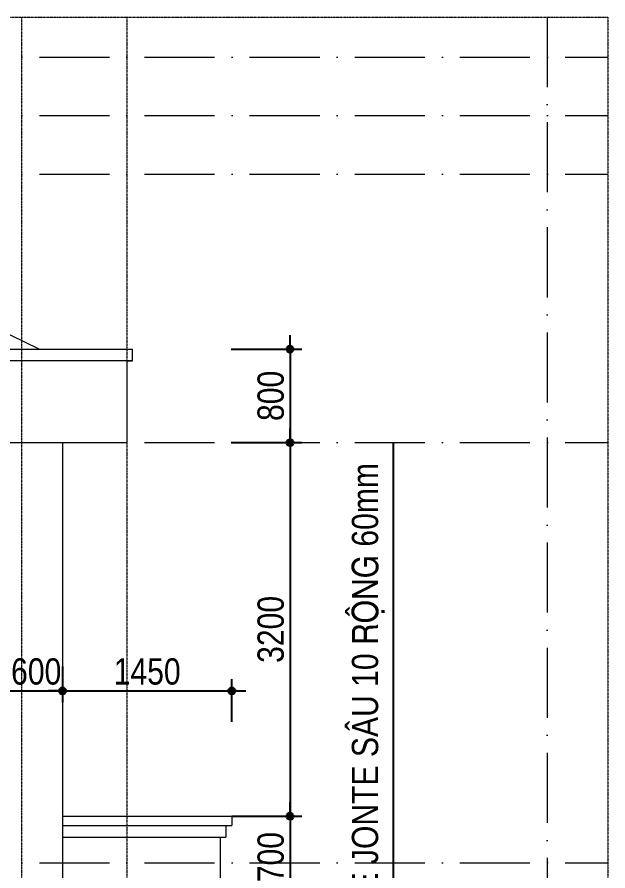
# Model space of a CAD drawing. Extents: x -79995 to 347433, y -157641 to 104789.
# Drawn here: x 52606 to 57665, y -22613 to -15300 of the extents above; entities that cross this region are included whole.
import ezdxf

# ---------------------------------------------------------------- set-up
doc = ezdxf.new("R2010")
doc.units = 0
doc.linetypes.add('ACAD_ISO10W100', pattern=[18, 12, -3, 0, -3])
doc.layers.get('DEFPOINTS').update_dxf_attribs({"linetype": 'CONTINUOUS'})
for name, color, linetype in [('DIM', 1, 'CONTINUOUS'), ('HATCHNGOI', 22, 'CONTINUOUS'), ('TEXT', 7, 'CONTINUOUS')]:
    doc.layers.add(name, color=color, linetype=linetype)
doc.layers.add('NET-THAY', color=2, linetype='CONTINUOUS', lineweight=13)
doc.layers.add('TRUC', color=24, linetype='CONTINUOUS', lineweight=0)
doc.styles.add('1', font='', dxfattribs={"height": 250})
doc.styles.add('HEL-CONDENSE', font='')
doc.styles.get('1').set_extended_font_data('VNI-Helve-Condense')
doc.styles.get('HEL-CONDENSE').set_extended_font_data('VNI-Helve-Condense')
doc.dimstyles.new('D100', dxfattribs={"dimtxt": 225, "dimasz": 1.2, "dimexe": 100, "dimexo": 0, "dimgap": 50, "dimtad": 1, "dimdec": 0, "dimzin": 13, "dimdsep": 46, "dimtxsty": 'HEL-CONDENSE', "dimblk": 'D50', "dimcen": 0, "dimclrd": 1, "dimclre": 1, "dimclrt": 7, "dimadec": 0, "dimazin": 0, "dimtfac": 1, "dimtdec": 0, "dimtmove": 0, "dimatfit": 3, "dimldrblk": 'D50', "dimfxl": 1, "dimtolj": 1, "dimtzin": 13, "dimarcsym": 0})

# ---------------------------------------------------------------- blocks, each defined once
blk = doc.blocks.new('D50')
at = {"layer": 'DIM'}
blk.add_hatch(color=256, dxfattribs=at).paths.add_polyline_path([(25, 0, 1), (-25, 0, 1)])
blk.add_line((25, 0), (100, 0), dxfattribs=at)
blk.add_circle((0, 0), 25, dxfattribs=at)
blk = doc.blocks.new('*D924')
at = {"layer": 'DEFPOINTS', "color": 0, "linetype": 'Continuous', "transparency": 16777216}
for p in [(54440.1, -18144.2), (54440.1, -18944.2), (54943.4, -18944.2)]:
    blk.add_point(p, dxfattribs=at)
at = {"layer": 'DIM', "color": 1, "linetype": 'Continuous', "lineweight": -2, "transparency": 16777216}
for p, q in [((54440.1, -18144.2), (55043.4, -18144.2)), ((54943.4, -18145.4), (54943.4, -18943)), ((54440.1, -18944.2), (55043.4, -18944.2))]:
    blk.add_line(p, q, dxfattribs=at)
at = {"layer": 'DIM', "color": 1, "linetype": 'Continuous', "lineweight": -2, "transparency": 16777216, "xscale": 1.199999999999999, "yscale": 1.199999999999999, "zscale": 1.199999999999999}
for p, rotation in [((54943.4, -18144.2), 90), ((54943.4, -18944.2), 270)]:
    blk.add_blockref('D50', p, dxfattribs=dict(at, rotation=rotation))
at = {"layer": 'DIM', "color": 7, "linetype": 'Continuous', "transparency": 16777216, "insert": (54778.5, -18544.2), "char_height": 225, "attachment_point": 5, "rotation": 90, "style": 'HEL-CONDENSE'}
blk.add_mtext('\\A1;800', dxfattribs=at)
blk = doc.blocks.new('*D925')
at = {"layer": 'DEFPOINTS', "color": 0, "linetype": 'Continuous', "transparency": 16777216}
for p in [(54440.1, -18944.2), (54445, -22144.2), (54943.4, -22144.2)]:
    blk.add_point(p, dxfattribs=at)
at = {"layer": 'DIM', "color": 1, "linetype": 'Continuous', "lineweight": -2, "transparency": 16777216}
for p, q in [((54440.1, -18944.2), (55043.4, -18944.2)), ((54943.4, -18945.4), (54943.4, -22143)), ((54445, -22144.2), (55043.4, -22144.2))]:
    blk.add_line(p, q, dxfattribs=at)
at = {"layer": 'DIM', "color": 1, "linetype": 'Continuous', "lineweight": -2, "transparency": 16777216, "xscale": 1.199999999999999, "yscale": 1.199999999999999, "zscale": 1.199999999999999}
for p, rotation in [((54943.4, -18944.2), 90), ((54943.4, -22144.2), 270)]:
    blk.add_blockref('D50', p, dxfattribs=dict(at, rotation=rotation))
at = {"layer": 'DIM', "color": 7, "linetype": 'Continuous', "transparency": 16777216, "insert": (54778.5, -20544.2), "char_height": 225, "attachment_point": 5, "rotation": 90, "style": 'HEL-CONDENSE'}
blk.add_mtext('\\A1;3200', dxfattribs=at)
blk = doc.blocks.new('*D926')
at = {"layer": 'DEFPOINTS', "color": 0, "linetype": 'Continuous', "transparency": 16777216}
for p in [(54445, -22144.2), (54345, -22844.2), (54943.4, -22844.2)]:
    blk.add_point(p, dxfattribs=at)
at = {"layer": 'DIM', "color": 1, "linetype": 'Continuous', "lineweight": -2, "transparency": 16777216}
for p, q in [((54445, -22144.2), (55043.4, -22144.2)), ((54943.4, -22145.4), (54943.4, -22843)), ((54345, -22844.2), (55043.4, -22844.2))]:
    blk.add_line(p, q, dxfattribs=at)
at = {"layer": 'DIM', "color": 1, "linetype": 'Continuous', "lineweight": -2, "transparency": 16777216, "xscale": 1.199999999999999, "yscale": 1.199999999999999, "zscale": 1.199999999999999}
for p, rotation in [((54943.4, -22144.2), 90), ((54943.4, -22844.2), 270)]:
    blk.add_blockref('D50', p, dxfattribs=dict(at, rotation=rotation))
at = {"layer": 'DIM', "color": 7, "linetype": 'Continuous', "transparency": 16777216, "insert": (54778.5, -22494.2), "char_height": 225, "attachment_point": 5, "rotation": 90, "style": 'HEL-CONDENSE'}
blk.add_mtext('\\A1;700', dxfattribs=at)
blk = doc.blocks.new('*D944')
at = {"layer": 'DEFPOINTS', "color": 0, "linetype": 'Continuous', "transparency": 16777216}
for p in [(52995, -20860.8), (52395, -20921.8), (52995, -21070.7)]:
    blk.add_point(p, dxfattribs=at)
at = {"layer": 'DIM', "color": 1, "linetype": 'Continuous', "lineweight": -2, "transparency": 16777216}
for p, q in [((52995, -20860.8), (52995, -21170.7)), ((52395, -20921.8), (52395, -21170.7)), ((52396.2, -21070.7), (52993.8, -21070.7))]:
    blk.add_line(p, q, dxfattribs=at)
at = {"layer": 'DIM', "color": 1, "linetype": 'Continuous', "lineweight": -2, "transparency": 16777216, "xscale": 1.199999999999999, "yscale": 1.199999999999999, "zscale": 1.199999999999999, "rotation": 180}
blk.add_blockref('D50', (52395, -21070.7), dxfattribs=at)
at = {"layer": 'DIM', "color": 1, "linetype": 'Continuous', "lineweight": -2, "transparency": 16777216, "xscale": 1.199999999999999, "yscale": 1.199999999999999, "zscale": 1.199999999999999}
blk.add_blockref('D50', (52995, -21070.7), dxfattribs=at)
at = {"layer": 'DIM', "color": 7, "linetype": 'Continuous', "transparency": 16777216, "insert": (52770, -20905.8), "char_height": 225, "attachment_point": 5, "style": 'HEL-CONDENSE'}
blk.add_mtext('\\A1;600', dxfattribs=at)
blk = doc.blocks.new('*D945')
at = {"layer": 'DEFPOINTS', "color": 0, "linetype": 'Continuous', "transparency": 16777216}
for p in [(52995, -20860.8), (54445, -21070.7), (54445, -21336.2)]:
    blk.add_point(p, dxfattribs=at)
at = {"layer": 'DIM', "color": 1, "linetype": 'Continuous', "lineweight": -2, "transparency": 16777216}
for p, q in [((52995, -20860.8), (52995, -21170.7)), ((54445, -21336.2), (54445, -20970.7)), ((52996.2, -21070.7), (54443.8, -21070.7))]:
    blk.add_line(p, q, dxfattribs=at)
at = {"layer": 'DIM', "color": 1, "linetype": 'Continuous', "lineweight": -2, "transparency": 16777216, "xscale": 1.199999999999999, "yscale": 1.199999999999999, "zscale": 1.199999999999999, "rotation": 180}
blk.add_blockref('D50', (52995, -21070.7), dxfattribs=at)
at = {"layer": 'DIM', "color": 1, "linetype": 'Continuous', "lineweight": -2, "transparency": 16777216, "xscale": 1.199999999999999, "yscale": 1.199999999999999, "zscale": 1.199999999999999}
blk.add_blockref('D50', (54445, -21070.7), dxfattribs=at)
at = {"layer": 'DIM', "color": 7, "linetype": 'Continuous', "transparency": 16777216, "insert": (53720, -20905.8), "char_height": 225, "attachment_point": 5, "style": 'HEL-CONDENSE'}
blk.add_mtext('\\A1;1450', dxfattribs=at)
blk = doc.blocks.new('*D1024')
at = {"layer": 'DEFPOINTS', "color": 0, "linetype": 'Continuous', "transparency": 16777216}
for p in [(43644.3, -15743.6), (40148.9, -17926.8), (37695, -18144.2), (38722.2, -18144.2), (53595, -18144.2)]:
    blk.add_point(p, dxfattribs=at)
at = {"layer": 'DIM', "color": 1, "linetype": 'Continuous', "lineweight": -2, "transparency": 16777216}
blk.add_arc((38722.2, -18144.2), 1443.2, 0.04764, 25.95236, dxfattribs=at)
at = {"layer": 'DIM', "color": 1, "linetype": 'Continuous', "lineweight": -2, "transparency": 16777216, "xscale": 1.199999999999999, "yscale": 1.199999999999999, "zscale": 1.199999999999999}
for p, rotation in [((40019.3, -17511.6), 115.9761792102623), ((40165.4, -18144.2), 270.023820789737)]:
    blk.add_blockref('D50', p, dxfattribs=dict(at, rotation=rotation))
at = {"layer": 'DIM', "color": 7, "linetype": 'Continuous', "transparency": 16777216, "insert": (40289.1, -17782.5), "char_height": 225, "attachment_point": 5, "rotation": 283, "style": 'HEL-CONDENSE'}
blk.add_mtext('\\A1;26°', dxfattribs=at)
blk = doc.blocks.new('*D1025')
at = {"layer": 'DEFPOINTS', "color": 0, "linetype": 'Continuous', "transparency": 16777216}
for p in [(49697.3, -16744.2), (50978.3, -17648.2), (37695, -18144.2), (52567.7, -18144.2), (53595, -18144.2)]:
    blk.add_point(p, dxfattribs=at)
at = {"layer": 'HATCHNGOI', "color": 1, "linetype": 'Continuous', "lineweight": -2, "transparency": 16777216}
blk.add_arc((52567.7, -18144.2), 1665.1, 154.04129, 179.95871, dxfattribs=at)
at = {"layer": 'HATCHNGOI', "color": 1, "linetype": 'Continuous', "lineweight": -2, "transparency": 16777216, "xscale": 1.199999999999999, "yscale": 1.199999999999999, "zscale": 1.199999999999999}
for p, rotation in [((51071.2, -17414.3), 64.02064613284153), ((50902.7, -18144.2), 269.9793538671592)]:
    blk.add_blockref('D50', p, dxfattribs=dict(at, rotation=rotation))
at = {"layer": 'HATCHNGOI', "color": 7, "linetype": 'Continuous', "transparency": 16777216, "insert": (50784.7, -17732.6), "char_height": 225, "attachment_point": 5, "rotation": 77, "style": 'HEL-CONDENSE'}
blk.add_mtext('\\A1;26°', dxfattribs=at)

msp = doc.modelspace()

# ---------------------------------------------------------------- linework, layer by layer
at = {"layer": 'NET-THAY'}
for p, q in [((52795.852, -18144.245), (49720.396, -16644.245)), ((37694.966, -18144.245), (53594.966, -18144.245)), ((53544.966, -18244.245), (53544.966, -18944.245)), ((37744.966, -18944.245), (53544.966, -18944.245)), ((52994.966, -18944.245), (52994.966, -28244.245)), ((52994.966, -18944.245), (52994.966, -28244.245)), ((54444.966, -22144.245), (54444.966, -22224.245)), ((54394.966, -22224.245), (54394.966, -22324.245)), ((54344.966, -22324.245), (54344.966, -22844.245))]:
    msp.add_line(p, q, dxfattribs=at)
for points in [[(53544.966, -18244.245), (53594.966, -18244.245), (53594.966, -18144.245), (53594.966, -18144.245)], [(53594.966, -18244.245), (37744.966, -18244.245)], [(52994.966, -22144.245), (54444.966, -22144.245)], [(52994.966, -22224.245), (54444.966, -22224.245)], [(52994.966, -22324.245), (54394.966, -22324.245)]]:
    msp.add_lwpolyline(points, dxfattribs=at)
at = {"layer": 'TEXT'}
msp.add_lwpolyline([(55827.21, -18944.245), (55827.21, -23176.813), (55827.21, -23176.813)], dxfattribs=at)
at = {"layer": 'TRUC', "linetype": 'ACAD_ISO10W100', "ltscale": 50}
for p, q in [((57144.966, -15300.064), (57144.966, -29506.223)), ((36595.367, -15644.245), (57664.711, -15644.245)), ((36595.367, -16144.245), (57664.711, -16144.245)), ((36595.367, -16644.245), (57664.711, -16644.245)), ((36595.367, -18944.245), (57664.711, -18944.245)), ((36595.367, -22544.245), (57664.711, -22544.245))]:
    msp.add_line(p, q, dxfattribs=at)
at = {"layer": 'TRUC', "linetype": 'ACAD_ISO10W100', "ltscale": 0.2}
msp.add_lwpolyline([(36595.367, -15300.064), (57664.711, -15300.064), (57664.711, -29506.223), (36595.367, -29506.223)], close=True, dxfattribs=at)
for points in [[(52644.966, -15300.064), (52644.966, -29506.223)], [(53544.966, -15300.064), (53544.966, -29506.223)]]:
    msp.add_lwpolyline(points, dxfattribs=at)

# ---------------------------------------------------------------- texts
at = {"layer": 'TEXT', "insert": (55472.539, -21079.629), "char_height": 225, "attachment_point": 2, "rotation": 90, "style": '1'}
msp.add_mtext(' KEÛ JONTE SAÂU 10 ROÄNG 60mm', dxfattribs=at)

# ---------------------------------------------------------------- dimensions: what is measured, and where the dimension line sits
at = {"layer": 'DIM', "linetype": 'Continuous'}
dim = msp.add_angular_dim_2l(base=(40148.89, -17926.78), line1=((37694.966, -18144.245), (53594.966, -18144.245)), line2=((38722.197, -18144.245), (43644.306, -15743.572)), dimstyle='D100', dxfattribs=at)
dim.commit()
dim.dimension.update_dxf_attribs({"geometry": '*D1024', "text_midpoint": (40289.053, -17782.508)})
dim = msp.add_linear_dim(base=(54943.396, -18944.245), p1=(54440.113, -18144.245), p2=(54440.113, -18944.245), angle=90, dimstyle='D100', dxfattribs=at)
dim.commit()
dim.dimension.update_dxf_attribs({"geometry": '*D924', "text_midpoint": (54778.496, -18544.245)})
for base, p1, p2, picture, middle in [((54943.396, -22144.245), (54440.113, -18944.245), (54444.966, -22144.245), '*D925', (54778.496, -20544.245)), ((54943.396, -22844.245), (54444.966, -22144.245), (54344.966, -22844.245), '*D926', (54778.496, -22494.245))]:
    dim = msp.add_linear_dim(base=base, p1=p1, p2=p2, angle=90, dimstyle='D100', override={"dimtmove": 1}, dxfattribs=at)
    dim.commit()
    dim.dimension.update_dxf_attribs({"geometry": picture, "text_midpoint": middle})
dim = msp.add_linear_dim(base=(52994.966, -21070.672), p1=(52394.966, -20921.758), p2=(52994.966, -20860.772), dimstyle='D100', override={"dimtmove": 1}, dxfattribs=at)
dim.commit()
dim.dimension.update_dxf_attribs({"geometry": '*D944', "text_midpoint": (52769.966, -21070.672), "dimtype": 160})
dim = msp.add_linear_dim(base=(54444.966, -21070.672), p1=(52994.966, -20860.772), p2=(54444.966, -21336.195), dimstyle='D100', override={"dimtmove": 1}, dxfattribs=at)
dim.commit()
dim.dimension.update_dxf_attribs({"geometry": '*D945', "text_midpoint": (53719.966, -20905.772)})
at = {"layer": 'HATCHNGOI', "linetype": 'Continuous'}
dim = msp.add_angular_dim_2l(base=(50978.27, -17648.167), line1=((37694.966, -18144.245), (53594.966, -18144.245)), line2=((52567.735, -18144.245), (49697.309, -16744.245)), dimstyle='D100', dxfattribs=at)
dim.commit()
dim.dimension.update_dxf_attribs({"geometry": '*D1025', "text_midpoint": (50784.657, -17732.589)})

doc.saveas('drawing.dxf')
